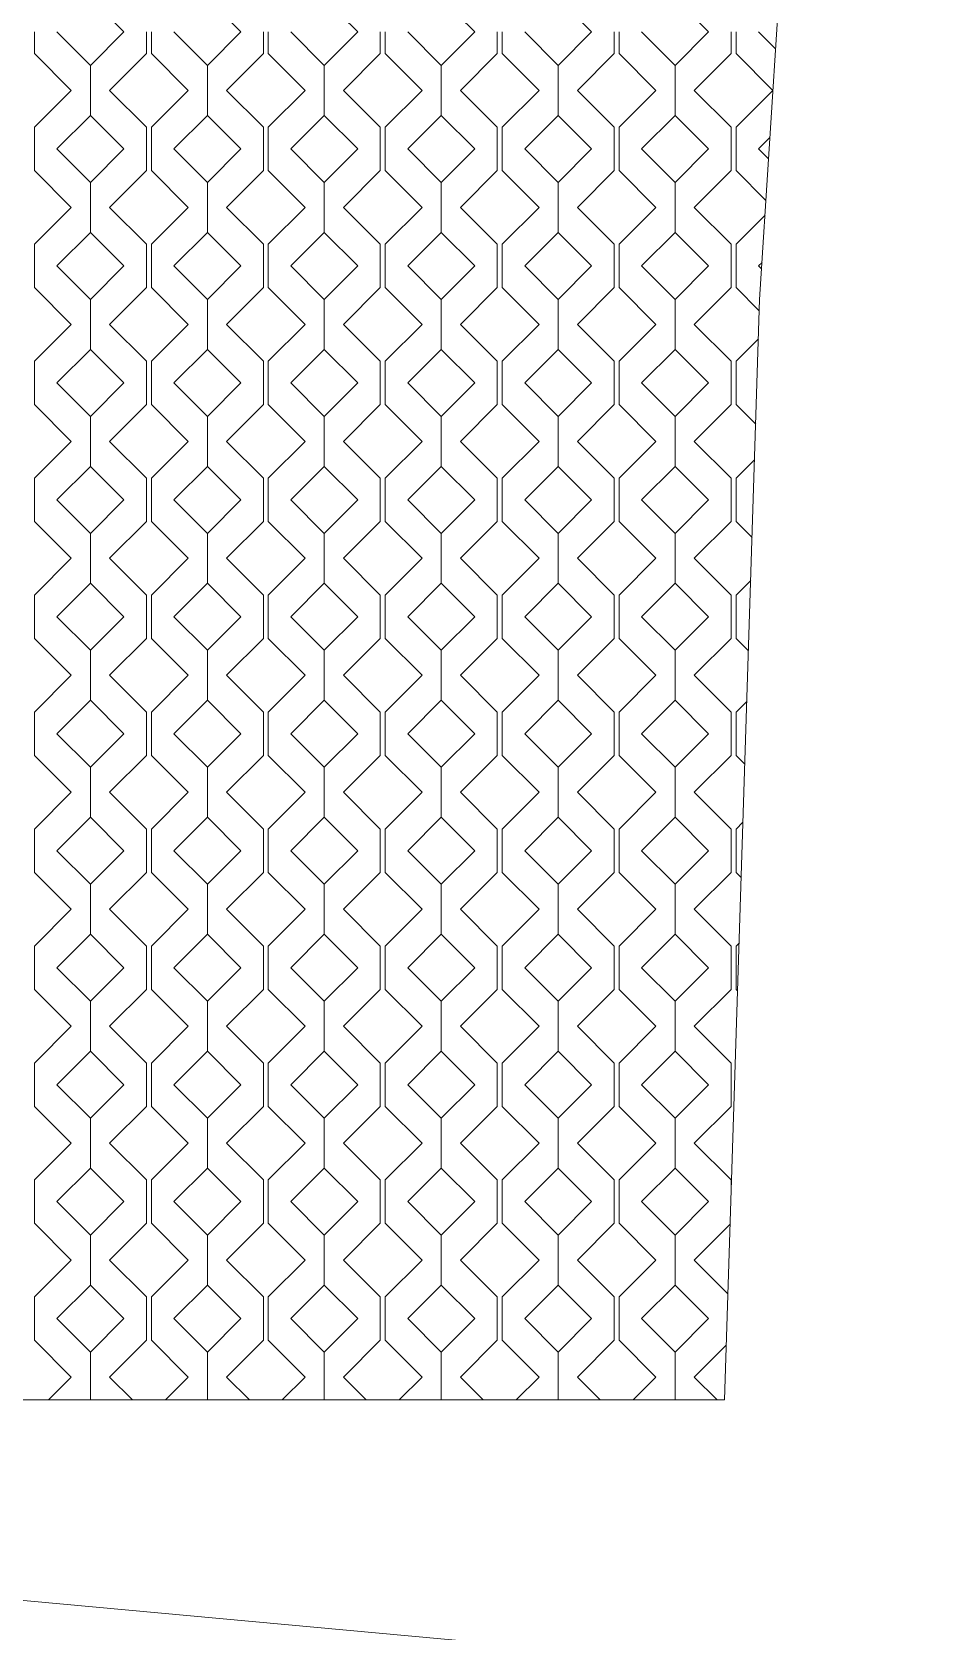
# Model space of a CAD drawing. Header units: millimetres. Extents: x -20794 to 71174, y -103753 to 30644.
# Drawn here: x 29833 to 32390, y 11110 to 15667 of the extents above; entities that cross this region are included whole.
import ezdxf

# ---------------------------------------------------------------- set-up
doc = ezdxf.new("R2010")
doc.units = ezdxf.units.MM
doc.header["$MEASUREMENT"] = 0
doc.layers.add('2D - Общий_Ном._пера__1', color=7, linetype='Continuous', lineweight=13)
doc.layers.add('Местность - Рельеф_Ном._пера__1', color=7, linetype='Continuous', lineweight=13)
doc.layers.add('Местность - Рельеф', color=7, linetype='Continuous')
doc.layers.add('Местность - Рельеф_Ном._пера__102', color=7, linetype='Continuous', lineweight=5, true_color=0xcccccc)
doc.linetypes.add('Зигзаг', pattern='A,0,[1,Р”Р’Р“ Р“РѕР»СѓР±РёРЅРєР° РґР»СЏ РіРµРѕР»РѕРіРѕРІ1.Shx,S=4.479718,R=0,X=0,Y=-0.141111],-564.444447,0', length=564.444447)

# ---------------------------------------------------------------- blocks, each defined once
blk = doc.blocks.new('*X1')
at = {"layer": 'Местность - Рельеф_Ном._пера__102', "color": 254, "linetype": 'Continuous', "lineweight": 5, "true_color": 0xcccccc}
for p, q in [((29999.970165, 15762.0806), (30095.3998, 15666.651)), ((30333.303165, 15762.0806), (30428.7328, 15666.651)), ((30666.636165, 15762.0806), (30762.0658, 15666.651)), ((30999.969165, 15762.0806), (31095.3988, 15666.651)), ((31333.302165, 15762.0806), (31428.7318, 15666.651)), ((31666.635165, 15762.0806), (31762.0648, 15666.651)), ((29840.401, 15666.651), (29840.401, 15604.907)), ((29999.97, 15571.222), (29904.541, 15666.651)), ((30095.3996, 15666.651), (29999.97, 15571.222)), ((30159.539, 15666.651), (30159.539, 15604.907)), ((30173.734, 15666.651), (30173.734, 15604.907)), ((30333.303, 15571.222), (30237.874, 15666.651)), ((30428.7326, 15666.651), (30333.303, 15571.222)), ((30492.872, 15666.651), (30492.872, 15604.907)), ((30507.067, 15666.651), (30507.067, 15604.907)), ((30666.636, 15571.222), (30571.207, 15666.651)), ((30762.0656, 15666.651), (30666.636, 15571.222)), ((30826.205, 15666.651), (30826.205, 15604.907)), ((30840.4, 15666.651), (30840.4, 15604.907)), ((30999.969, 15571.222), (30904.54, 15666.651)), ((31095.3986, 15666.651), (30999.969, 15571.222)), ((31159.538, 15666.651), (31159.538, 15604.907)), ((31173.733, 15666.651), (31173.733, 15604.907)), ((31333.302, 15571.222), (31237.873, 15666.651)), ((31428.7316, 15666.651), (31333.302, 15571.222)), ((31492.871, 15666.651), (31492.871, 15604.907)), ((31507.066, 15666.651), (31507.066, 15604.907)), ((31666.635, 15571.222), (31571.206, 15666.651)), ((31762.0646, 15666.651), (31666.635, 15571.222)), ((31826.204, 15666.651), (31826.204, 15604.907)), ((31840.399, 15666.651), (31840.399, 15604.907)), ((31952.931525, 15618.258475), (31904.539, 15666.651)), ((29945.323, 15499.985), (29840.401, 15604.907)), ((30159.539, 15604.907), (30054.6169, 15499.985)), ((30278.656, 15499.985), (30173.734, 15604.907)), ((30492.872, 15604.907), (30387.9499, 15499.985)), ((30611.989, 15499.985), (30507.067, 15604.907)), ((30826.205, 15604.907), (30721.2829, 15499.985)), ((30945.322, 15499.985), (30840.4, 15604.907)), ((31159.538, 15604.907), (31054.6159, 15499.985)), ((31278.655, 15499.985), (31173.733, 15604.907)), ((31492.871, 15604.907), (31387.9489, 15499.985)), ((31611.988, 15499.985), (31507.066, 15604.907)), ((31826.204, 15604.907), (31721.2819, 15499.985)), ((31945.321, 15499.985), (31840.399, 15604.907)), ((29999.97, 15428.7476), (29999.97, 15571.222)), ((29999.970165, 15571.222), (29999.970165, 15428.7476)), ((30333.303, 15428.7476), (30333.303, 15571.222)), ((30333.303165, 15571.222), (30333.303165, 15428.7476)), ((30666.636, 15428.7476), (30666.636, 15571.222)), ((30666.636165, 15571.222), (30666.636165, 15428.7476)), ((30999.969, 15428.7476), (30999.969, 15571.222)), ((30999.969165, 15571.222), (30999.969165, 15428.7476)), ((31333.302, 15428.7476), (31333.302, 15571.222)), ((31333.302165, 15571.222), (31333.302165, 15428.7476)), ((31666.635, 15428.7476), (31666.635, 15571.222)), ((31666.635165, 15571.222), (31666.635165, 15428.7476)), ((29840.401, 15395.0625), (29945.323, 15499.985)), ((30054.6169, 15499.985), (30159.539, 15395.0625)), ((30173.734, 15395.0625), (30278.656, 15499.985)), ((30387.9499, 15499.985), (30492.872, 15395.0625)), ((30507.067, 15395.0625), (30611.989, 15499.985)), ((30721.2829, 15499.985), (30826.205, 15395.0625)), ((30840.4, 15395.0625), (30945.322, 15499.985)), ((31054.6159, 15499.985), (31159.538, 15395.0625)), ((31173.733, 15395.0625), (31278.655, 15499.985)), ((31387.9489, 15499.985), (31492.871, 15395.0625)), ((31507.066, 15395.0625), (31611.988, 15499.985)), ((31721.2819, 15499.985), (31826.204, 15395.0625)), ((31840.399, 15395.0625), (31945.321, 15499.985)), ((29904.541, 15333.318165), (29999.97, 15428.7478)), ((29999.970165, 15428.7476), (30095.3998, 15333.318)), ((30237.874, 15333.318165), (30333.303, 15428.7478)), ((30333.303165, 15428.7476), (30428.7328, 15333.318)), ((30571.207, 15333.318165), (30666.636, 15428.7478)), ((30666.636165, 15428.7476), (30762.0658, 15333.318)), ((30904.54, 15333.318165), (30999.969, 15428.7478)), ((30999.969165, 15428.7476), (31095.3988, 15333.318)), ((31237.873, 15333.318165), (31333.302, 15428.7478)), ((31333.302165, 15428.7476), (31428.7318, 15333.318)), ((31571.206, 15333.318165), (31666.635, 15428.7478)), ((31666.635165, 15428.7476), (31762.0648, 15333.318)), ((29840.401, 15395.0625), (29840.401, 15333.318)), ((30159.539, 15395.0625), (30159.539, 15333.318)), ((30173.734, 15395.0625), (30173.734, 15333.318)), ((30492.872, 15395.0625), (30492.872, 15333.318)), ((30507.067, 15395.0625), (30507.067, 15333.318)), ((30826.205, 15395.0625), (30826.205, 15333.318)), ((30840.4, 15395.0625), (30840.4, 15333.318)), ((31159.538, 15395.0625), (31159.538, 15333.318)), ((31173.733, 15395.0625), (31173.733, 15333.318)), ((31492.871, 15395.0625), (31492.871, 15333.318)), ((31507.066, 15395.0625), (31507.066, 15333.318)), ((31826.204, 15395.0625), (31826.204, 15333.318)), ((31840.399, 15395.0625), (31840.399, 15333.318)), ((31904.539, 15333.318165), (31936.918487, 15365.697868)), ((29840.401, 15333.318), (29840.401, 15271.574)), ((29999.97, 15237.889), (29904.541, 15333.318)), ((30095.3996, 15333.318), (29999.97, 15237.889)), ((30159.539, 15333.318), (30159.539, 15271.574)), ((30173.734, 15333.318), (30173.734, 15271.574)), ((30333.303, 15237.889), (30237.874, 15333.318)), ((30428.7326, 15333.318), (30333.303, 15237.889)), ((30492.872, 15333.318), (30492.872, 15271.574)), ((30507.067, 15333.318), (30507.067, 15271.574)), ((30666.636, 15237.889), (30571.207, 15333.318)), ((30762.0656, 15333.318), (30666.636, 15237.889)), ((30826.205, 15333.318), (30826.205, 15271.574)), ((30840.4, 15333.318), (30840.4, 15271.574)), ((30999.969, 15237.889), (30904.54, 15333.318)), ((31095.3986, 15333.318), (30999.969, 15237.889)), ((31159.538, 15333.318), (31159.538, 15271.574)), ((31173.733, 15333.318), (31173.733, 15271.574)), ((31333.302, 15237.889), (31237.873, 15333.318)), ((31428.7316, 15333.318), (31333.302, 15237.889)), ((31492.871, 15333.318), (31492.871, 15271.574)), ((31507.066, 15333.318), (31507.066, 15271.574)), ((31666.635, 15237.889), (31571.206, 15333.318)), ((31762.0646, 15333.318), (31666.635, 15237.889)), ((31826.204, 15333.318), (31826.204, 15271.574)), ((31840.399, 15333.318), (31840.399, 15271.574)), ((31933.057371, 15304.799629), (31904.539, 15333.318)), ((29945.323, 15166.652), (29840.401, 15271.574)), ((30159.539, 15271.574), (30054.6169, 15166.652)), ((30278.656, 15166.652), (30173.734, 15271.574)), ((30492.872, 15271.574), (30387.9499, 15166.652)), ((30611.989, 15166.652), (30507.067, 15271.574)), ((30826.205, 15271.574), (30721.2829, 15166.652)), ((30945.322, 15166.652), (30840.4, 15271.574)), ((31159.538, 15271.574), (31054.6159, 15166.652)), ((31278.655, 15166.652), (31173.733, 15271.574)), ((31492.871, 15271.574), (31387.9489, 15166.652)), ((31611.988, 15166.652), (31507.066, 15271.574)), ((31826.204, 15271.574), (31721.2819, 15166.652)), ((31925.55185, 15186.42115), (31840.399, 15271.574)), ((29999.97, 15095.4146), (29999.97, 15237.889)), ((29999.970165, 15237.889), (29999.970165, 15095.4146)), ((30333.303, 15095.4146), (30333.303, 15237.889)), ((30333.303165, 15237.889), (30333.303165, 15095.4146)), ((30666.636, 15095.4146), (30666.636, 15237.889)), ((30666.636165, 15237.889), (30666.636165, 15095.4146)), ((30999.969, 15095.4146), (30999.969, 15237.889)), ((30999.969165, 15237.889), (30999.969165, 15095.4146)), ((31333.302, 15095.4146), (31333.302, 15237.889)), ((31333.302165, 15237.889), (31333.302165, 15095.4146)), ((31666.635, 15095.4146), (31666.635, 15237.889)), ((31666.635165, 15237.889), (31666.635165, 15095.4146)), ((29840.401, 15061.7295), (29945.323, 15166.652)), ((30054.6169, 15166.652), (30159.539, 15061.7295)), ((30173.734, 15061.7295), (30278.656, 15166.652)), ((30387.9499, 15166.652), (30492.872, 15061.7295)), ((30507.067, 15061.7295), (30611.989, 15166.652)), ((30721.2829, 15166.652), (30826.205, 15061.7295)), ((30840.4, 15061.7295), (30945.322, 15166.652)), ((31054.6159, 15166.652), (31159.538, 15061.7295)), ((31173.733, 15061.7295), (31278.655, 15166.652)), ((31387.9489, 15166.652), (31492.871, 15061.7295)), ((31507.066, 15061.7295), (31611.988, 15166.652)), ((31721.2819, 15166.652), (31826.204, 15061.7295)), ((31840.399, 15061.7295), (31922.875306, 15144.206199)), ((29904.541, 14999.985165), (29999.97, 15095.4148)), ((29999.970165, 15095.4146), (30095.3998, 14999.985)), ((30237.874, 14999.985165), (30333.303, 15095.4148)), ((30333.303165, 15095.4146), (30428.7328, 14999.985)), ((30571.207, 14999.985165), (30666.636, 15095.4148)), ((30666.636165, 15095.4146), (30762.0658, 14999.985)), ((30904.54, 14999.985165), (30999.969, 15095.4148)), ((30999.969165, 15095.4146), (31095.3988, 14999.985)), ((31237.873, 14999.985165), (31333.302, 15095.4148)), ((31333.302165, 15095.4146), (31428.7318, 14999.985)), ((31571.206, 14999.985165), (31666.635, 15095.4148)), ((31666.635165, 15095.4146), (31762.0648, 14999.985)), ((29840.401, 15061.7295), (29840.401, 14999.985)), ((30159.539, 15061.7295), (30159.539, 14999.985)), ((30173.734, 15061.7295), (30173.734, 14999.985)), ((30492.872, 15061.7295), (30492.872, 14999.985)), ((30507.067, 15061.7295), (30507.067, 14999.985)), ((30826.205, 15061.7295), (30826.205, 14999.985)), ((30840.4, 15061.7295), (30840.4, 14999.985)), ((31159.538, 15061.7295), (31159.538, 14999.985)), ((31173.733, 15061.7295), (31173.733, 14999.985)), ((31492.871, 15061.7295), (31492.871, 14999.985)), ((31507.066, 15061.7295), (31507.066, 14999.985)), ((31826.204, 15061.7295), (31826.204, 14999.985)), ((31840.399, 15061.7295), (31840.399, 14999.985)), ((29840.401, 14999.985), (29840.401, 14938.241)), ((29999.97, 14904.556), (29904.541, 14999.985)), ((30095.3996, 14999.985), (29999.97, 14904.556)), ((30159.539, 14999.985), (30159.539, 14938.241)), ((30173.734, 14999.985), (30173.734, 14938.241)), ((30333.303, 14904.556), (30237.874, 14999.985)), ((30428.7326, 14999.985), (30333.303, 14904.556)), ((30492.872, 14999.985), (30492.872, 14938.241)), ((30507.067, 14999.985), (30507.067, 14938.241)), ((30666.636, 14904.556), (30571.207, 14999.985)), ((30762.0656, 14999.985), (30666.636, 14904.556)), ((30826.205, 14999.985), (30826.205, 14938.241)), ((30840.4, 14999.985), (30840.4, 14938.241)), ((30999.969, 14904.556), (30904.54, 14999.985)), ((31095.3986, 14999.985), (30999.969, 14904.556)), ((31159.538, 14999.985), (31159.538, 14938.241)), ((31173.733, 14999.985), (31173.733, 14938.241)), ((31333.302, 14904.556), (31237.873, 14999.985)), ((31428.7316, 14999.985), (31333.302, 14904.556)), ((31492.871, 14999.985), (31492.871, 14938.241)), ((31507.066, 14999.985), (31507.066, 14938.241)), ((31666.635, 14904.556), (31571.206, 14999.985)), ((31762.0646, 14999.985), (31666.635, 14904.556)), ((31826.204, 14999.985), (31826.204, 14938.241)), ((31840.399, 14999.985), (31840.399, 14938.241)), ((31904.539, 14999.985165), (31914.35357, 15009.799801)), ((31913.183218, 14991.340782), (31904.539, 14999.985)), ((29945.323, 14833.319), (29840.401, 14938.241)), ((29999.97, 14762.0816), (29999.97, 14904.556)), ((29999.970165, 14904.556), (29999.970165, 14762.0816)), ((30159.539, 14938.241), (30054.6169, 14833.319)), ((30278.656, 14833.319), (30173.734, 14938.241)), ((30333.303, 14762.0816), (30333.303, 14904.556)), ((30333.303165, 14904.556), (30333.303165, 14762.0816)), ((30492.872, 14938.241), (30387.9499, 14833.319)), ((30611.989, 14833.319), (30507.067, 14938.241)), ((30666.636, 14762.0816), (30666.636, 14904.556)), ((30666.636165, 14904.556), (30666.636165, 14762.0816)), ((30826.205, 14938.241), (30721.2829, 14833.319)), ((30945.322, 14833.319), (30840.4, 14938.241)), ((30999.969, 14762.0816), (30999.969, 14904.556)), ((30999.969165, 14904.556), (30999.969165, 14762.0816)), ((31159.538, 14938.241), (31054.6159, 14833.319)), ((31278.655, 14833.319), (31173.733, 14938.241)), ((31333.302, 14762.0816), (31333.302, 14904.556)), ((31333.302165, 14904.556), (31333.302165, 14762.0816)), ((31492.871, 14938.241), (31387.9489, 14833.319)), ((31611.988, 14833.319), (31507.066, 14938.241)), ((31666.635, 14762.0816), (31666.635, 14904.556)), ((31666.635165, 14904.556), (31666.635165, 14762.0816)), ((31826.204, 14938.241), (31721.2819, 14833.319)), ((31906.616117, 14872.023883), (31840.399, 14938.241)), ((29840.401, 14728.3965), (29945.323, 14833.319)), ((30054.6169, 14833.319), (30159.539, 14728.3965)), ((30173.734, 14728.3965), (30278.656, 14833.319)), ((30387.9499, 14833.319), (30492.872, 14728.3965)), ((30507.067, 14728.3965), (30611.989, 14833.319)), ((30721.2829, 14833.319), (30826.205, 14728.3965)), ((30840.4, 14728.3965), (30945.322, 14833.319)), ((31054.6159, 14833.319), (31159.538, 14728.3965)), ((31173.733, 14728.3965), (31278.655, 14833.319)), ((31387.9489, 14833.319), (31492.871, 14728.3965)), ((31507.066, 14728.3965), (31611.988, 14833.319)), ((31721.2819, 14833.319), (31826.204, 14728.3965)), ((31840.399, 14728.3965), (31904.058908, 14792.056711)), ((29840.401, 14728.3965), (29840.401, 14666.652)), ((29904.541, 14666.652165), (29999.97, 14762.0818)), ((29999.970165, 14762.0816), (30095.3998, 14666.652)), ((30159.539, 14728.3965), (30159.539, 14666.652)), ((30173.734, 14728.3965), (30173.734, 14666.652)), ((30237.874, 14666.652165), (30333.303, 14762.0818)), ((30333.303165, 14762.0816), (30428.7328, 14666.652)), ((30492.872, 14728.3965), (30492.872, 14666.652)), ((30507.067, 14728.3965), (30507.067, 14666.652)), ((30571.207, 14666.652165), (30666.636, 14762.0818)), ((30666.636165, 14762.0816), (30762.0658, 14666.652)), ((30826.205, 14728.3965), (30826.205, 14666.652)), ((30840.4, 14728.3965), (30840.4, 14666.652)), ((30904.54, 14666.652165), (30999.969, 14762.0818)), ((30999.969165, 14762.0816), (31095.3988, 14666.652)), ((31159.538, 14728.3965), (31159.538, 14666.652)), ((31173.733, 14728.3965), (31173.733, 14666.652)), ((31237.873, 14666.652165), (31333.302, 14762.0818)), ((31333.302165, 14762.0816), (31428.7318, 14666.652)), ((31492.871, 14728.3965), (31492.871, 14666.652)), ((31507.066, 14728.3965), (31507.066, 14666.652)), ((31571.206, 14666.652165), (31666.635, 14762.0818)), ((31666.635165, 14762.0816), (31762.0648, 14666.652)), ((31826.204, 14728.3965), (31826.204, 14666.652)), ((31840.399, 14728.3965), (31840.399, 14666.652)), ((29840.401, 14666.652), (29840.401, 14604.908)), ((29999.97, 14571.223), (29904.541, 14666.652)), ((30095.3996, 14666.652), (29999.97, 14571.223)), ((30159.539, 14666.652), (30159.539, 14604.908)), ((30173.734, 14666.652), (30173.734, 14604.908)), ((30333.303, 14571.223), (30237.874, 14666.652)), ((30428.7326, 14666.652), (30333.303, 14571.223)), ((30492.872, 14666.652), (30492.872, 14604.908)), ((30507.067, 14666.652), (30507.067, 14604.908)), ((30666.636, 14571.223), (30571.207, 14666.652)), ((30762.0656, 14666.652), (30666.636, 14571.223)), ((30826.205, 14666.652), (30826.205, 14604.908)), ((30840.4, 14666.652), (30840.4, 14604.908)), ((30999.969, 14571.223), (30904.54, 14666.652)), ((31095.3986, 14666.652), (30999.969, 14571.223)), ((31159.538, 14666.652), (31159.538, 14604.908)), ((31173.733, 14666.652), (31173.733, 14604.908)), ((31333.302, 14571.223), (31237.873, 14666.652)), ((31428.7316, 14666.652), (31333.302, 14571.223)), ((31492.871, 14666.652), (31492.871, 14604.908)), ((31507.066, 14666.652), (31507.066, 14604.908)), ((31666.635, 14571.223), (31571.206, 14666.652)), ((31762.0646, 14666.652), (31666.635, 14571.223)), ((31826.204, 14666.652), (31826.204, 14604.908)), ((31840.399, 14666.652), (31840.399, 14604.908)), ((29945.323, 14499.986), (29840.401, 14604.908)), ((30159.539, 14604.908), (30054.6169, 14499.986)), ((30278.656, 14499.986), (30173.734, 14604.908)), ((30492.872, 14604.908), (30387.9499, 14499.986)), ((30611.989, 14499.986), (30507.067, 14604.908)), ((30826.205, 14604.908), (30721.2829, 14499.986)), ((30945.322, 14499.986), (30840.4, 14604.908)), ((31159.538, 14604.908), (31054.6159, 14499.986)), ((31278.655, 14499.986), (31173.733, 14604.908)), ((31492.871, 14604.908), (31387.9489, 14499.986)), ((31611.988, 14499.986), (31507.066, 14604.908)), ((31826.204, 14604.908), (31721.2819, 14499.986)), ((31896.28702, 14549.01998), (31840.399, 14604.908)), ((29999.97, 14428.7486), (29999.97, 14571.223)), ((29999.970165, 14571.223), (29999.970165, 14428.7486)), ((30333.303, 14428.7486), (30333.303, 14571.223)), ((30333.303165, 14571.223), (30333.303165, 14428.7486)), ((30666.636, 14428.7486), (30666.636, 14571.223)), ((30666.636165, 14571.223), (30666.636165, 14428.7486)), ((30999.969, 14428.7486), (30999.969, 14571.223)), ((30999.969165, 14571.223), (30999.969165, 14428.7486)), ((31333.302, 14428.7486), (31333.302, 14571.223)), ((31333.302165, 14571.223), (31333.302165, 14428.7486)), ((31666.635, 14428.7486), (31666.635, 14571.223)), ((31666.635165, 14571.223), (31666.635165, 14428.7486)), ((29840.401, 14395.0635), (29945.323, 14499.986)), ((30054.6169, 14499.986), (30159.539, 14395.0635)), ((30173.734, 14395.0635), (30278.656, 14499.986)), ((30387.9499, 14499.986), (30492.872, 14395.0635)), ((30507.067, 14395.0635), (30611.989, 14499.986)), ((30721.2829, 14499.986), (30826.205, 14395.0635)), ((30840.4, 14395.0635), (30945.322, 14499.986)), ((31054.6159, 14499.986), (31159.538, 14395.0635)), ((31173.733, 14395.0635), (31278.655, 14499.986)), ((31387.9489, 14499.986), (31492.871, 14395.0635)), ((31507.066, 14395.0635), (31611.988, 14499.986)), ((31721.2819, 14499.986), (31826.204, 14395.0635)), ((31840.399, 14395.0635), (31893.047373, 14447.712124)), ((29904.541, 14333.319165), (29999.97, 14428.7488)), ((29999.970165, 14428.7486), (30095.3998, 14333.319)), ((30237.874, 14333.319165), (30333.303, 14428.7488)), ((30333.303165, 14428.7486), (30428.7328, 14333.319)), ((30571.207, 14333.319165), (30666.636, 14428.7488)), ((30666.636165, 14428.7486), (30762.0658, 14333.319)), ((30904.54, 14333.319165), (30999.969, 14428.7488)), ((30999.969165, 14428.7486), (31095.3988, 14333.319)), ((31237.873, 14333.319165), (31333.302, 14428.7488)), ((31333.302165, 14428.7486), (31428.7318, 14333.319)), ((31571.206, 14333.319165), (31666.635, 14428.7488)), ((31666.635165, 14428.7486), (31762.0648, 14333.319)), ((29840.401, 14395.0635), (29840.401, 14333.319)), ((30159.539, 14395.0635), (30159.539, 14333.319)), ((30173.734, 14395.0635), (30173.734, 14333.319)), ((30492.872, 14395.0635), (30492.872, 14333.319)), ((30507.067, 14395.0635), (30507.067, 14333.319)), ((30826.205, 14395.0635), (30826.205, 14333.319)), ((30840.4, 14395.0635), (30840.4, 14333.319)), ((31159.538, 14395.0635), (31159.538, 14333.319)), ((31173.733, 14395.0635), (31173.733, 14333.319)), ((31492.871, 14395.0635), (31492.871, 14333.319)), ((31507.066, 14395.0635), (31507.066, 14333.319)), ((31826.204, 14395.0635), (31826.204, 14333.319)), ((31840.399, 14395.0635), (31840.399, 14333.319)), ((29840.401, 14333.319), (29840.401, 14271.575)), ((29999.97, 14237.89), (29904.541, 14333.319)), ((30095.3996, 14333.319), (29999.97, 14237.89)), ((30159.539, 14333.319), (30159.539, 14271.575)), ((30173.734, 14333.319), (30173.734, 14271.575)), ((30333.303, 14237.89), (30237.874, 14333.319)), ((30428.7326, 14333.319), (30333.303, 14237.89)), ((30492.872, 14333.319), (30492.872, 14271.575)), ((30507.067, 14333.319), (30507.067, 14271.575)), ((30666.636, 14237.89), (30571.207, 14333.319)), ((30762.0656, 14333.319), (30666.636, 14237.89)), ((30826.205, 14333.319), (30826.205, 14271.575)), ((30840.4, 14333.319), (30840.4, 14271.575)), ((30999.969, 14237.89), (30904.54, 14333.319)), ((31095.3986, 14333.319), (30999.969, 14237.89)), ((31159.538, 14333.319), (31159.538, 14271.575)), ((31173.733, 14333.319), (31173.733, 14271.575)), ((31333.302, 14237.89), (31237.873, 14333.319)), ((31428.7316, 14333.319), (31333.302, 14237.89)), ((31492.871, 14333.319), (31492.871, 14271.575)), ((31507.066, 14333.319), (31507.066, 14271.575)), ((31666.635, 14237.89), (31571.206, 14333.319)), ((31762.0646, 14333.319), (31666.635, 14237.89)), ((31826.204, 14333.319), (31826.204, 14271.575)), ((31840.399, 14333.319), (31840.399, 14271.575)), ((29945.323, 14166.653), (29840.401, 14271.575)), ((30159.539, 14271.575), (30054.6169, 14166.653)), ((30278.656, 14166.653), (30173.734, 14271.575)), ((30492.872, 14271.575), (30387.9499, 14166.653)), ((30611.989, 14166.653), (30507.067, 14271.575)), ((30826.205, 14271.575), (30721.2829, 14166.653)), ((30945.322, 14166.653), (30840.4, 14271.575)), ((31159.538, 14271.575), (31054.6159, 14166.653)), ((31278.655, 14166.653), (31173.733, 14271.575)), ((31492.871, 14271.575), (31387.9489, 14166.653)), ((31611.988, 14166.653), (31507.066, 14271.575)), ((31826.204, 14271.575), (31721.2819, 14166.653)), ((31885.957924, 14226.016076), (31840.399, 14271.575)), ((29999.97, 14095.4156), (29999.97, 14237.89)), ((29999.970165, 14237.89), (29999.970165, 14095.4156)), ((30333.303, 14095.4156), (30333.303, 14237.89)), ((30333.303165, 14237.89), (30333.303165, 14095.4156)), ((30666.636, 14095.4156), (30666.636, 14237.89)), ((30666.636165, 14237.89), (30666.636165, 14095.4156)), ((30999.969, 14095.4156), (30999.969, 14237.89)), ((30999.969165, 14237.89), (30999.969165, 14095.4156)), ((31333.302, 14095.4156), (31333.302, 14237.89)), ((31333.302165, 14237.89), (31333.302165, 14095.4156)), ((31666.635, 14095.4156), (31666.635, 14237.89)), ((31666.635165, 14237.89), (31666.635165, 14095.4156)), ((29840.401, 14061.7305), (29945.323, 14166.653)), ((30054.6169, 14166.653), (30159.539, 14061.7305)), ((30173.734, 14061.7305), (30278.656, 14166.653)), ((30387.9499, 14166.653), (30492.872, 14061.7305)), ((30507.067, 14061.7305), (30611.989, 14166.653)), ((30721.2829, 14166.653), (30826.205, 14061.7305)), ((30840.4, 14061.7305), (30945.322, 14166.653)), ((31054.6159, 14166.653), (31159.538, 14061.7305)), ((31173.733, 14061.7305), (31278.655, 14166.653)), ((31387.9489, 14166.653), (31492.871, 14061.7305)), ((31507.066, 14061.7305), (31611.988, 14166.653)), ((31721.2819, 14166.653), (31826.204, 14061.7305)), ((29904.541, 13999.986165), (29999.97, 14095.4158)), ((29999.970165, 14095.4156), (30095.3998, 13999.986)), ((30237.874, 13999.986165), (30333.303, 14095.4158)), ((30333.303165, 14095.4156), (30428.7328, 13999.986)), ((30571.207, 13999.986165), (30666.636, 14095.4158)), ((30666.636165, 14095.4156), (30762.0658, 13999.986)), ((30904.54, 13999.986165), (30999.969, 14095.4158)), ((30999.969165, 14095.4156), (31095.3988, 13999.986)), ((31237.873, 13999.986165), (31333.302, 14095.4158)), ((31333.302165, 14095.4156), (31428.7318, 13999.986)), ((31571.206, 13999.986165), (31666.635, 14095.4158)), ((31666.635165, 14095.4156), (31762.0648, 13999.986)), ((31840.399, 14061.7305), (31882.035839, 14103.367537)), ((29840.401, 14061.7305), (29840.401, 13999.986)), ((30159.539, 14061.7305), (30159.539, 13999.986)), ((30173.734, 14061.7305), (30173.734, 13999.986)), ((30492.872, 14061.7305), (30492.872, 13999.986)), ((30507.067, 14061.7305), (30507.067, 13999.986)), ((30826.205, 14061.7305), (30826.205, 13999.986)), ((30840.4, 14061.7305), (30840.4, 13999.986)), ((31159.538, 14061.7305), (31159.538, 13999.986)), ((31173.733, 14061.7305), (31173.733, 13999.986)), ((31492.871, 14061.7305), (31492.871, 13999.986)), ((31507.066, 14061.7305), (31507.066, 13999.986)), ((31826.204, 14061.7305), (31826.204, 13999.986)), ((31840.399, 14061.7305), (31840.399, 13999.986)), ((29840.401, 13999.986), (29840.401, 13938.242)), ((29999.97, 13904.557), (29904.541, 13999.986)), ((30095.3996, 13999.986), (29999.97, 13904.557)), ((30159.539, 13999.986), (30159.539, 13938.242)), ((30173.734, 13999.986), (30173.734, 13938.242)), ((30333.303, 13904.557), (30237.874, 13999.986)), ((30428.7326, 13999.986), (30333.303, 13904.557)), ((30492.872, 13999.986), (30492.872, 13938.242)), ((30507.067, 13999.986), (30507.067, 13938.242)), ((30666.636, 13904.557), (30571.207, 13999.986)), ((30762.0656, 13999.986), (30666.636, 13904.557)), ((30826.205, 13999.986), (30826.205, 13938.242)), ((30840.4, 13999.986), (30840.4, 13938.242)), ((30999.969, 13904.557), (30904.54, 13999.986)), ((31095.3986, 13999.986), (30999.969, 13904.557)), ((31159.538, 13999.986), (31159.538, 13938.242)), ((31173.733, 13999.986), (31173.733, 13938.242)), ((31333.302, 13904.557), (31237.873, 13999.986)), ((31428.7316, 13999.986), (31333.302, 13904.557)), ((31492.871, 13999.986), (31492.871, 13938.242)), ((31507.066, 13999.986), (31507.066, 13938.242)), ((31666.635, 13904.557), (31571.206, 13999.986)), ((31762.0646, 13999.986), (31666.635, 13904.557)), ((31826.204, 13999.986), (31826.204, 13938.242)), ((31840.399, 13999.986), (31840.399, 13938.242)), ((29945.323, 13833.32), (29840.401, 13938.242)), ((29999.97, 13762.0826), (29999.97, 13904.557)), ((29999.970165, 13904.557), (29999.970165, 13762.0826)), ((30159.539, 13938.242), (30054.6169, 13833.32)), ((30278.656, 13833.32), (30173.734, 13938.242)), ((30333.303, 13762.0826), (30333.303, 13904.557)), ((30333.303165, 13904.557), (30333.303165, 13762.0826)), ((30492.872, 13938.242), (30387.9499, 13833.32)), ((30611.989, 13833.32), (30507.067, 13938.242)), ((30666.636, 13762.0826), (30666.636, 13904.557)), ((30666.636165, 13904.557), (30666.636165, 13762.0826)), ((30826.205, 13938.242), (30721.2829, 13833.32)), ((30945.322, 13833.32), (30840.4, 13938.242)), ((30999.969, 13762.0826), (30999.969, 13904.557)), ((30999.969165, 13904.557), (30999.969165, 13762.0826)), ((31159.538, 13938.242), (31054.6159, 13833.32)), ((31278.655, 13833.32), (31173.733, 13938.242)), ((31333.302, 13762.0826), (31333.302, 13904.557)), ((31333.302165, 13904.557), (31333.302165, 13762.0826)), ((31492.871, 13938.242), (31387.9489, 13833.32)), ((31611.988, 13833.32), (31507.066, 13938.242)), ((31666.635, 13762.0826), (31666.635, 13904.557)), ((31666.635165, 13904.557), (31666.635165, 13762.0826)), ((31826.204, 13938.242), (31721.2819, 13833.32)), ((31875.628827, 13903.012173), (31840.399, 13938.242)), ((29840.401, 13728.3975), (29945.323, 13833.32)), ((30054.6169, 13833.32), (30159.539, 13728.3975)), ((30173.734, 13728.3975), (30278.656, 13833.32)), ((30387.9499, 13833.32), (30492.872, 13728.3975)), ((30507.067, 13728.3975), (30611.989, 13833.32)), ((30721.2829, 13833.32), (30826.205, 13728.3975)), ((30840.4, 13728.3975), (30945.322, 13833.32)), ((31054.6159, 13833.32), (31159.538, 13728.3975)), ((31173.733, 13728.3975), (31278.655, 13833.32)), ((31387.9489, 13833.32), (31492.871, 13728.3975)), ((31507.066, 13728.3975), (31611.988, 13833.32)), ((31721.2819, 13833.32), (31826.204, 13728.3975)), ((29904.541, 13666.653165), (29999.97, 13762.0828)), ((29999.970165, 13762.0826), (30095.3998, 13666.653)), ((30237.874, 13666.653165), (30333.303, 13762.0828)), ((30333.303165, 13762.0826), (30428.7328, 13666.653)), ((30571.207, 13666.653165), (30666.636, 13762.0828)), ((30666.636165, 13762.0826), (30762.0658, 13666.653)), ((30904.54, 13666.653165), (30999.969, 13762.0828)), ((30999.969165, 13762.0826), (31095.3988, 13666.653)), ((31237.873, 13666.653165), (31333.302, 13762.0828)), ((31333.302165, 13762.0826), (31428.7318, 13666.653)), ((31571.206, 13666.653165), (31666.635, 13762.0828)), ((31666.635165, 13762.0826), (31762.0648, 13666.653)), ((29840.401, 13728.3975), (29840.401, 13666.653)), ((30159.539, 13728.3975), (30159.539, 13666.653)), ((30173.734, 13728.3975), (30173.734, 13666.653)), ((30492.872, 13728.3975), (30492.872, 13666.653)), ((30507.067, 13728.3975), (30507.067, 13666.653)), ((30826.205, 13728.3975), (30826.205, 13666.653)), ((30840.4, 13728.3975), (30840.4, 13666.653)), ((31159.538, 13728.3975), (31159.538, 13666.653)), ((31173.733, 13728.3975), (31173.733, 13666.653)), ((31492.871, 13728.3975), (31492.871, 13666.653)), ((31507.066, 13728.3975), (31507.066, 13666.653)), ((31826.204, 13728.3975), (31826.204, 13666.653)), ((31840.399, 13728.3975), (31871.024305, 13759.022951)), ((31840.399, 13728.3975), (31840.399, 13666.653)), ((29840.401, 13666.653), (29840.401, 13604.909)), ((29999.97, 13571.224), (29904.541, 13666.653)), ((30095.3996, 13666.653), (29999.97, 13571.224)), ((30159.539, 13666.653), (30159.539, 13604.909)), ((30173.734, 13666.653), (30173.734, 13604.909)), ((30333.303, 13571.224), (30237.874, 13666.653)), ((30428.7326, 13666.653), (30333.303, 13571.224)), ((30492.872, 13666.653), (30492.872, 13604.909)), ((30507.067, 13666.653), (30507.067, 13604.909)), ((30666.636, 13571.224), (30571.207, 13666.653)), ((30762.0656, 13666.653), (30666.636, 13571.224)), ((30826.205, 13666.653), (30826.205, 13604.909)), ((30840.4, 13666.653), (30840.4, 13604.909)), ((30999.969, 13571.224), (30904.54, 13666.653)), ((31095.3986, 13666.653), (30999.969, 13571.224)), ((31159.538, 13666.653), (31159.538, 13604.909)), ((31173.733, 13666.653), (31173.733, 13604.909)), ((31333.302, 13571.224), (31237.873, 13666.653)), ((31428.7316, 13666.653), (31333.302, 13571.224)), ((31492.871, 13666.653), (31492.871, 13604.909)), ((31507.066, 13666.653), (31507.066, 13604.909)), ((31666.635, 13571.224), (31571.206, 13666.653)), ((31762.0646, 13666.653), (31666.635, 13571.224)), ((31826.204, 13666.653), (31826.204, 13604.909)), ((31840.399, 13666.653), (31840.399, 13604.909)), ((29945.323, 13499.987), (29840.401, 13604.909)), ((30159.539, 13604.909), (30054.6169, 13499.987)), ((30278.656, 13499.987), (30173.734, 13604.909)), ((30492.872, 13604.909), (30387.9499, 13499.987)), ((30611.989, 13499.987), (30507.067, 13604.909)), ((30826.205, 13604.909), (30721.2829, 13499.987)), ((30945.322, 13499.987), (30840.4, 13604.909)), ((31159.538, 13604.909), (31054.6159, 13499.987)), ((31278.655, 13499.987), (31173.733, 13604.909)), ((31492.871, 13604.909), (31387.9489, 13499.987)), ((31611.988, 13499.987), (31507.066, 13604.909)), ((31826.204, 13604.909), (31721.2819, 13499.987)), ((31865.29973, 13580.00827), (31840.399, 13604.909)), ((29999.97, 13428.7496), (29999.97, 13571.224)), ((29999.970165, 13571.224), (29999.970165, 13428.7496)), ((30333.303, 13428.7496), (30333.303, 13571.224)), ((30333.303165, 13571.224), (30333.303165, 13428.7496)), ((30666.636, 13428.7496), (30666.636, 13571.224)), ((30666.636165, 13571.224), (30666.636165, 13428.7496)), ((30999.969, 13428.7496), (30999.969, 13571.224)), ((30999.969165, 13571.224), (30999.969165, 13428.7496)), ((31333.302, 13428.7496), (31333.302, 13571.224)), ((31333.302165, 13571.224), (31333.302165, 13428.7496)), ((31666.635, 13428.7496), (31666.635, 13571.224)), ((31666.635165, 13571.224), (31666.635165, 13428.7496)), ((29840.401, 13395.0645), (29945.323, 13499.987)), ((30054.6169, 13499.987), (30159.539, 13395.0645)), ((30173.734, 13395.0645), (30278.656, 13499.987)), ((30387.9499, 13499.987), (30492.872, 13395.0645)), ((30507.067, 13395.0645), (30611.989, 13499.987)), ((30721.2829, 13499.987), (30826.205, 13395.0645)), ((30840.4, 13395.0645), (30945.322, 13499.987)), ((31054.6159, 13499.987), (31159.538, 13395.0645)), ((31173.733, 13395.0645), (31278.655, 13499.987)), ((31387.9489, 13499.987), (31492.871, 13395.0645)), ((31507.066, 13395.0645), (31611.988, 13499.987)), ((31721.2819, 13499.987), (31826.204, 13395.0645)), ((29904.541, 13333.320165), (29999.97, 13428.7498)), ((29999.970165, 13428.7496), (30095.3998, 13333.32)), ((30237.874, 13333.320165), (30333.303, 13428.7498)), ((30333.303165, 13428.7496), (30428.7328, 13333.32)), ((30571.207, 13333.320165), (30666.636, 13428.7498)), ((30666.636165, 13428.7496), (30762.0658, 13333.32)), ((30904.54, 13333.320165), (30999.969, 13428.7498)), ((30999.969165, 13428.7496), (31095.3988, 13333.32)), ((31237.873, 13333.320165), (31333.302, 13428.7498)), ((31333.302165, 13428.7496), (31428.7318, 13333.32)), ((31571.206, 13333.320165), (31666.635, 13428.7498)), ((31666.635165, 13428.7496), (31762.0648, 13333.32)), ((31840.399, 13395.0645), (31860.01277, 13414.678364)), ((29840.401, 13395.0645), (29840.401, 13333.32)), ((30159.539, 13395.0645), (30159.539, 13333.32)), ((30173.734, 13395.0645), (30173.734, 13333.32)), ((30492.872, 13395.0645), (30492.872, 13333.32)), ((30507.067, 13395.0645), (30507.067, 13333.32)), ((30826.205, 13395.0645), (30826.205, 13333.32)), ((30840.4, 13395.0645), (30840.4, 13333.32)), ((31159.538, 13395.0645), (31159.538, 13333.32)), ((31173.733, 13395.0645), (31173.733, 13333.32)), ((31492.871, 13395.0645), (31492.871, 13333.32)), ((31507.066, 13395.0645), (31507.066, 13333.32)), ((31826.204, 13395.0645), (31826.204, 13333.32)), ((31840.399, 13395.0645), (31840.399, 13333.32)), ((29840.401, 13333.32), (29840.401, 13271.576)), ((29999.97, 13237.891), (29904.541, 13333.32)), ((30095.3996, 13333.32), (29999.97, 13237.891)), ((30159.539, 13333.32), (30159.539, 13271.576)), ((30173.734, 13333.32), (30173.734, 13271.576)), ((30333.303, 13237.891), (30237.874, 13333.32)), ((30428.7326, 13333.32), (30333.303, 13237.891)), ((30492.872, 13333.32), (30492.872, 13271.576)), ((30507.067, 13333.32), (30507.067, 13271.576)), ((30666.636, 13237.891), (30571.207, 13333.32)), ((30762.0656, 13333.32), (30666.636, 13237.891)), ((30826.205, 13333.32), (30826.205, 13271.576)), ((30840.4, 13333.32), (30840.4, 13271.576)), ((30999.969, 13237.891), (30904.54, 13333.32)), ((31095.3986, 13333.32), (30999.969, 13237.891)), ((31159.538, 13333.32), (31159.538, 13271.576)), ((31173.733, 13333.32), (31173.733, 13271.576)), ((31333.302, 13237.891), (31237.873, 13333.32)), ((31428.7316, 13333.32), (31333.302, 13237.891)), ((31492.871, 13333.32), (31492.871, 13271.576)), ((31507.066, 13333.32), (31507.066, 13271.576)), ((31666.635, 13237.891), (31571.206, 13333.32)), ((31762.0646, 13333.32), (31666.635, 13237.891)), ((31826.204, 13333.32), (31826.204, 13271.576)), ((31840.399, 13333.32), (31840.399, 13271.576)), ((29945.323, 13166.654), (29840.401, 13271.576)), ((30159.539, 13271.576), (30054.6169, 13166.654)), ((30278.656, 13166.654), (30173.734, 13271.576)), ((30492.872, 13271.576), (30387.9499, 13166.654)), ((30611.989, 13166.654), (30507.067, 13271.576)), ((30826.205, 13271.576), (30721.2829, 13166.654)), ((30945.322, 13166.654), (30840.4, 13271.576)), ((31159.538, 13271.576), (31054.6159, 13166.654)), ((31278.655, 13166.654), (31173.733, 13271.576)), ((31492.871, 13271.576), (31387.9489, 13166.654)), ((31611.988, 13166.654), (31507.066, 13271.576)), ((31826.204, 13271.576), (31721.2819, 13166.654)), ((31854.970633, 13257.004367), (31840.399, 13271.576)), ((29999.97, 13095.4166), (29999.97, 13237.891)), ((29999.970165, 13237.891), (29999.970165, 13095.4166)), ((30333.303, 13095.4166), (30333.303, 13237.891)), ((30333.303165, 13237.891), (30333.303165, 13095.4166)), ((30666.636, 13095.4166), (30666.636, 13237.891)), ((30666.636165, 13237.891), (30666.636165, 13095.4166)), ((30999.969, 13095.4166), (30999.969, 13237.891)), ((30999.969165, 13237.891), (30999.969165, 13095.4166)), ((31333.302, 13095.4166), (31333.302, 13237.891)), ((31333.302165, 13237.891), (31333.302165, 13095.4166)), ((31666.635, 13095.4166), (31666.635, 13237.891)), ((31666.635165, 13237.891), (31666.635165, 13095.4166)), ((29840.401, 13061.7315), (29945.323, 13166.654)), ((30054.6169, 13166.654), (30159.539, 13061.7315)), ((30173.734, 13061.7315), (30278.656, 13166.654)), ((30387.9499, 13166.654), (30492.872, 13061.7315)), ((30507.067, 13061.7315), (30611.989, 13166.654)), ((30721.2829, 13166.654), (30826.205, 13061.7315)), ((30840.4, 13061.7315), (30945.322, 13166.654)), ((31054.6159, 13166.654), (31159.538, 13061.7315)), ((31173.733, 13061.7315), (31278.655, 13166.654)), ((31387.9489, 13166.654), (31492.871, 13061.7315)), ((31507.066, 13061.7315), (31611.988, 13166.654)), ((31721.2819, 13166.654), (31826.204, 13061.7315)), ((29904.541, 12999.987165), (29999.97, 13095.4168)), ((29999.970165, 13095.4166), (30095.3998, 12999.987)), ((30237.874, 12999.987165), (30333.303, 13095.4168)), ((30333.303165, 13095.4166), (30428.7328, 12999.987)), ((30571.207, 12999.987165), (30666.636, 13095.4168)), ((30666.636165, 13095.4166), (30762.0658, 12999.987)), ((30904.54, 12999.987165), (30999.969, 13095.4168)), ((30999.969165, 13095.4166), (31095.3988, 12999.987)), ((31237.873, 12999.987165), (31333.302, 13095.4168)), ((31333.302165, 13095.4166), (31428.7318, 12999.987)), ((31571.206, 12999.987165), (31666.635, 13095.4168)), ((31666.635165, 13095.4166), (31762.0648, 12999.987)), ((29840.401, 13061.7315), (29840.401, 12999.987)), ((30159.539, 13061.7315), (30159.539, 12999.987)), ((30173.734, 13061.7315), (30173.734, 12999.987)), ((30492.872, 13061.7315), (30492.872, 12999.987)), ((30507.067, 13061.7315), (30507.067, 12999.987)), ((30826.205, 13061.7315), (30826.205, 12999.987)), ((30840.4, 13061.7315), (30840.4, 12999.987)), ((31159.538, 13061.7315), (31159.538, 12999.987)), ((31173.733, 13061.7315), (31173.733, 12999.987)), ((31492.871, 13061.7315), (31492.871, 12999.987)), ((31507.066, 13061.7315), (31507.066, 12999.987)), ((31826.204, 13061.7315), (31826.204, 12999.987)), ((31840.399, 13061.7315), (31849.001236, 13070.333777)), ((31840.399, 13061.7315), (31840.399, 12999.987)), ((29840.401, 12999.987), (29840.401, 12938.243)), ((29999.97, 12904.558), (29904.541, 12999.987)), ((30095.3996, 12999.987), (29999.97, 12904.558)), ((30159.539, 12999.987), (30159.539, 12938.243)), ((30173.734, 12999.987), (30173.734, 12938.243)), ((30333.303, 12904.558), (30237.874, 12999.987)), ((30428.7326, 12999.987), (30333.303, 12904.558)), ((30492.872, 12999.987), (30492.872, 12938.243)), ((30507.067, 12999.987), (30507.067, 12938.243)), ((30666.636, 12904.558), (30571.207, 12999.987)), ((30762.0656, 12999.987), (30666.636, 12904.558)), ((30826.205, 12999.987), (30826.205, 12938.243)), ((30840.4, 12999.987), (30840.4, 12938.243)), ((30999.969, 12904.558), (30904.54, 12999.987)), ((31095.3986, 12999.987), (30999.969, 12904.558)), ((31159.538, 12999.987), (31159.538, 12938.243)), ((31173.733, 12999.987), (31173.733, 12938.243)), ((31333.302, 12904.558), (31237.873, 12999.987)), ((31428.7316, 12999.987), (31333.302, 12904.558)), ((31492.871, 12999.987), (31492.871, 12938.243)), ((31507.066, 12999.987), (31507.066, 12938.243)), ((31666.635, 12904.558), (31571.206, 12999.987)), ((31762.0646, 12999.987), (31666.635, 12904.558)), ((31826.204, 12999.987), (31826.204, 12938.243)), ((31840.399, 12999.987), (31840.399, 12938.243)), ((29945.323, 12833.321), (29840.401, 12938.243)), ((29999.97, 12762.0836), (29999.97, 12904.558)), ((29999.970165, 12904.558), (29999.970165, 12762.0836)), ((30159.539, 12938.243), (30054.6169, 12833.321)), ((30278.656, 12833.321), (30173.734, 12938.243)), ((30333.303, 12762.0836), (30333.303, 12904.558)), ((30333.303165, 12904.558), (30333.303165, 12762.0836)), ((30492.872, 12938.243), (30387.9499, 12833.321)), ((30611.989, 12833.321), (30507.067, 12938.243)), ((30666.636, 12762.0836), (30666.636, 12904.558)), ((30666.636165, 12904.558), (30666.636165, 12762.0836)), ((30826.205, 12938.243), (30721.2829, 12833.321)), ((30945.322, 12833.321), (30840.4, 12938.243)), ((30999.969, 12762.0836), (30999.969, 12904.558)), ((30999.969165, 12904.558), (30999.969165, 12762.0836)), ((31159.538, 12938.243), (31054.6159, 12833.321)), ((31278.655, 12833.321), (31173.733, 12938.243)), ((31333.302, 12762.0836), (31333.302, 12904.558)), ((31333.302165, 12904.558), (31333.302165, 12762.0836)), ((31492.871, 12938.243), (31387.9489, 12833.321)), ((31611.988, 12833.321), (31507.066, 12938.243)), ((31666.635, 12762.0836), (31666.635, 12904.558)), ((31666.635165, 12904.558), (31666.635165, 12762.0836)), ((31826.204, 12938.243), (31721.2819, 12833.321)), ((31844.641536, 12934.000464), (31840.399, 12938.243)), ((29840.401, 12728.3985), (29945.323, 12833.321)), ((30054.6169, 12833.321), (30159.539, 12728.3985)), ((30173.734, 12728.3985), (30278.656, 12833.321)), ((30387.9499, 12833.321), (30492.872, 12728.3985)), ((30507.067, 12728.3985), (30611.989, 12833.321)), ((30721.2829, 12833.321), (30826.205, 12728.3985)), ((30840.4, 12728.3985), (30945.322, 12833.321)), ((31054.6159, 12833.321), (31159.538, 12728.3985)), ((31173.733, 12728.3985), (31278.655, 12833.321)), ((31387.9489, 12833.321), (31492.871, 12728.3985)), ((31507.066, 12728.3985), (31611.988, 12833.321)), ((31721.2819, 12833.321), (31826.204, 12728.3985)), ((29904.541, 12666.654165), (29999.97, 12762.0838)), ((29999.970165, 12762.0836), (30095.3998, 12666.654)), ((30237.874, 12666.654165), (30333.303, 12762.0838)), ((30333.303165, 12762.0836), (30428.7328, 12666.654)), ((30571.207, 12666.654165), (30666.636, 12762.0838)), ((30666.636165, 12762.0836), (30762.0658, 12666.654)), ((30904.54, 12666.654165), (30999.969, 12762.0838)), ((30999.969165, 12762.0836), (31095.3988, 12666.654)), ((31237.873, 12666.654165), (31333.302, 12762.0838)), ((31333.302165, 12762.0836), (31428.7318, 12666.654)), ((31571.206, 12666.654165), (31666.635, 12762.0838)), ((31666.635165, 12762.0836), (31762.0648, 12666.654)), ((29840.401, 12728.3985), (29840.401, 12666.654)), ((30159.539, 12728.3985), (30159.539, 12666.654)), ((30173.734, 12728.3985), (30173.734, 12666.654)), ((30492.872, 12728.3985), (30492.872, 12666.654)), ((30507.067, 12728.3985), (30507.067, 12666.654)), ((30826.205, 12728.3985), (30826.205, 12666.654)), ((30840.4, 12728.3985), (30840.4, 12666.654)), ((31159.538, 12728.3985), (31159.538, 12666.654)), ((31173.733, 12728.3985), (31173.733, 12666.654)), ((31492.871, 12728.3985), (31492.871, 12666.654)), ((31507.066, 12728.3985), (31507.066, 12666.654)), ((31826.204, 12728.3985), (31826.204, 12666.654)), ((29840.401, 12666.654), (29840.401, 12604.91)), ((29999.97, 12571.225), (29904.541, 12666.654)), ((30095.3996, 12666.654), (29999.97, 12571.225)), ((30159.539, 12666.654), (30159.539, 12604.91)), ((30173.734, 12666.654), (30173.734, 12604.91)), ((30333.303, 12571.225), (30237.874, 12666.654)), ((30428.7326, 12666.654), (30333.303, 12571.225)), ((30492.872, 12666.654), (30492.872, 12604.91)), ((30507.067, 12666.654), (30507.067, 12604.91)), ((30666.636, 12571.225), (30571.207, 12666.654)), ((30762.0656, 12666.654), (30666.636, 12571.225)), ((30826.205, 12666.654), (30826.205, 12604.91)), ((30840.4, 12666.654), (30840.4, 12604.91)), ((30999.969, 12571.225), (30904.54, 12666.654)), ((31095.3986, 12666.654), (30999.969, 12571.225)), ((31159.538, 12666.654), (31159.538, 12604.91)), ((31173.733, 12666.654), (31173.733, 12604.91)), ((31333.302, 12571.225), (31237.873, 12666.654)), ((31428.7316, 12666.654), (31333.302, 12571.225)), ((31492.871, 12666.654), (31492.871, 12604.91)), ((31507.066, 12666.654), (31507.066, 12604.91)), ((31666.635, 12571.225), (31571.206, 12666.654)), ((31762.0646, 12666.654), (31666.635, 12571.225)), ((31826.204, 12666.654), (31826.204, 12604.91)), ((29945.323, 12499.988), (29840.401, 12604.91)), ((30159.539, 12604.91), (30054.6169, 12499.988)), ((30278.656, 12499.988), (30173.734, 12604.91)), ((30492.872, 12604.91), (30387.9499, 12499.988)), ((30611.989, 12499.988), (30507.067, 12604.91)), ((30826.205, 12604.91), (30721.2829, 12499.988)), ((30945.322, 12499.988), (30840.4, 12604.91)), ((31159.538, 12604.91), (31054.6159, 12499.988)), ((31278.655, 12499.988), (31173.733, 12604.91)), ((31492.871, 12604.91), (31387.9489, 12499.988)), ((31611.988, 12499.988), (31507.066, 12604.91)), ((31826.204, 12604.91), (31721.2819, 12499.988)), ((29999.97, 12428.7506), (29999.97, 12571.225)), ((29999.970165, 12571.225), (29999.970165, 12428.7506)), ((30333.303, 12428.7506), (30333.303, 12571.225)), ((30333.303165, 12571.225), (30333.303165, 12428.7506)), ((30666.636, 12428.7506), (30666.636, 12571.225)), ((30666.636165, 12571.225), (30666.636165, 12428.7506)), ((30999.969, 12428.7506), (30999.969, 12571.225)), ((30999.969165, 12571.225), (30999.969165, 12428.7506)), ((31333.302, 12428.7506), (31333.302, 12571.225)), ((31333.302165, 12571.225), (31333.302165, 12428.7506)), ((31666.635, 12428.7506), (31666.635, 12571.225)), ((31666.635165, 12571.225), (31666.635165, 12428.7506)), ((29840.401, 12395.0655), (29945.323, 12499.988)), ((30054.6169, 12499.988), (30159.539, 12395.0655)), ((30173.734, 12395.0655), (30278.656, 12499.988)), ((30387.9499, 12499.988), (30492.872, 12395.0655)), ((30507.067, 12395.0655), (30611.989, 12499.988)), ((30721.2829, 12499.988), (30826.205, 12395.0655)), ((30840.4, 12395.0655), (30945.322, 12499.988)), ((31054.6159, 12499.988), (31159.538, 12395.0655)), ((31173.733, 12395.0655), (31278.655, 12499.988)), ((31387.9489, 12499.988), (31492.871, 12395.0655)), ((31507.066, 12395.0655), (31611.988, 12499.988)), ((31721.2819, 12499.988), (31826.204, 12395.0655)), ((29840.401, 12395.0655), (29840.401, 12333.321)), ((29904.541, 12333.321165), (29999.97, 12428.7508)), ((29999.970165, 12428.7506), (30095.3998, 12333.321)), ((30159.539, 12395.0655), (30159.539, 12333.321)), ((30173.734, 12395.0655), (30173.734, 12333.321)), ((30237.874, 12333.321165), (30333.303, 12428.7508)), ((30333.303165, 12428.7506), (30428.7328, 12333.321)), ((30492.872, 12395.0655), (30492.872, 12333.321)), ((30507.067, 12395.0655), (30507.067, 12333.321)), ((30571.207, 12333.321165), (30666.636, 12428.7508)), ((30666.636165, 12428.7506), (30762.0658, 12333.321)), ((30826.205, 12395.0655), (30826.205, 12333.321)), ((30840.4, 12395.0655), (30840.4, 12333.321)), ((30904.54, 12333.321165), (30999.969, 12428.7508)), ((30999.969165, 12428.7506), (31095.3988, 12333.321)), ((31159.538, 12395.0655), (31159.538, 12333.321)), ((31173.733, 12395.0655), (31173.733, 12333.321)), ((31237.873, 12333.321165), (31333.302, 12428.7508)), ((31333.302165, 12428.7506), (31428.7318, 12333.321)), ((31492.871, 12395.0655), (31492.871, 12333.321)), ((31507.066, 12395.0655), (31507.066, 12333.321)), ((31571.206, 12333.321165), (31666.635, 12428.7508)), ((31666.635165, 12428.7506), (31762.0648, 12333.321)), ((31826.204, 12395.0655), (31826.204, 12357.43541)), ((29840.401, 12333.321), (29840.401, 12271.577)), ((29999.97, 12237.892), (29904.541, 12333.321)), ((30095.3996, 12333.321), (29999.97, 12237.892)), ((30159.539, 12333.321), (30159.539, 12271.577)), ((30173.734, 12333.321), (30173.734, 12271.577)), ((30333.303, 12237.892), (30237.874, 12333.321)), ((30428.7326, 12333.321), (30333.303, 12237.892)), ((30492.872, 12333.321), (30492.872, 12271.577)), ((30507.067, 12333.321), (30507.067, 12271.577)), ((30666.636, 12237.892), (30571.207, 12333.321)), ((30762.0656, 12333.321), (30666.636, 12237.892)), ((30826.205, 12333.321), (30826.205, 12271.577)), ((30840.4, 12333.321), (30840.4, 12271.577)), ((30999.969, 12237.892), (30904.54, 12333.321)), ((31095.3986, 12333.321), (30999.969, 12237.892)), ((31159.538, 12333.321), (31159.538, 12271.577)), ((31173.733, 12333.321), (31173.733, 12271.577)), ((31333.302, 12237.892), (31237.873, 12333.321)), ((31428.7316, 12333.321), (31333.302, 12237.892)), ((31492.871, 12333.321), (31492.871, 12271.577)), ((31507.066, 12333.321), (31507.066, 12271.577)), ((31666.635, 12237.892), (31571.206, 12333.321)), ((31762.0646, 12333.321), (31666.635, 12237.892)), ((29945.323, 12166.655), (29840.401, 12271.577)), ((30159.539, 12271.577), (30054.6169, 12166.655)), ((30278.656, 12166.655), (30173.734, 12271.577)), ((30492.872, 12271.577), (30387.9499, 12166.655)), ((30611.989, 12166.655), (30507.067, 12271.577)), ((30826.205, 12271.577), (30721.2829, 12166.655)), ((30945.322, 12166.655), (30840.4, 12271.577)), ((31159.538, 12271.577), (31054.6159, 12166.655)), ((31278.655, 12166.655), (31173.733, 12271.577)), ((31492.871, 12271.577), (31387.9489, 12166.655)), ((31611.988, 12166.655), (31507.066, 12271.577)), ((31823.367699, 12268.740702), (31721.2819, 12166.655)), ((29999.97, 12095.4176), (29999.97, 12237.892)), ((29999.970165, 12237.892), (29999.970165, 12095.4176)), ((30333.303, 12095.4176), (30333.303, 12237.892)), ((30333.303165, 12237.892), (30333.303165, 12095.4176)), ((30666.636, 12095.4176), (30666.636, 12237.892)), ((30666.636165, 12237.892), (30666.636165, 12095.4176)), ((30999.969, 12095.4176), (30999.969, 12237.892)), ((30999.969165, 12237.892), (30999.969165, 12095.4176)), ((31333.302, 12095.4176), (31333.302, 12237.892)), ((31333.302165, 12237.892), (31333.302165, 12095.4176)), ((31666.635, 12095.4176), (31666.635, 12237.892)), ((31666.635165, 12237.892), (31666.635165, 12095.4176)), ((29840.401, 12061.7325), (29945.323, 12166.655)), ((30054.6169, 12166.655), (30159.539, 12061.7325)), ((30173.734, 12061.7325), (30278.656, 12166.655)), ((30387.9499, 12166.655), (30492.872, 12061.7325)), ((30507.067, 12061.7325), (30611.989, 12166.655)), ((30721.2829, 12166.655), (30826.205, 12061.7325)), ((30840.4, 12061.7325), (30945.322, 12166.655)), ((31054.6159, 12166.655), (31159.538, 12061.7325)), ((31173.733, 12061.7325), (31278.655, 12166.655)), ((31387.9489, 12166.655), (31492.871, 12061.7325)), ((31507.066, 12061.7325), (31611.988, 12166.655)), ((31721.2819, 12166.655), (31817.04096, 12070.895575)), ((29904.541, 11999.988165), (29999.97, 12095.4178)), ((29999.970165, 12095.4176), (30095.3998, 11999.988)), ((30237.874, 11999.988165), (30333.303, 12095.4178)), ((30333.303165, 12095.4176), (30428.7328, 11999.988)), ((30571.207, 11999.988165), (30666.636, 12095.4178)), ((30666.636165, 12095.4176), (30762.0658, 11999.988)), ((30904.54, 11999.988165), (30999.969, 12095.4178)), ((30999.969165, 12095.4176), (31095.3988, 11999.988)), ((31237.873, 11999.988165), (31333.302, 12095.4178)), ((31333.302165, 12095.4176), (31428.7318, 11999.988)), ((31571.206, 11999.988165), (31666.635, 12095.4178)), ((31666.635165, 12095.4176), (31762.0648, 11999.988)), ((29840.401, 12061.7325), (29840.401, 11999.988)), ((30159.539, 12061.7325), (30159.539, 11999.988)), ((30173.734, 12061.7325), (30173.734, 11999.988)), ((30492.872, 12061.7325), (30492.872, 11999.988)), ((30507.067, 12061.7325), (30507.067, 11999.988)), ((30826.205, 12061.7325), (30826.205, 11999.988)), ((30840.4, 12061.7325), (30840.4, 11999.988)), ((31159.538, 12061.7325), (31159.538, 11999.988)), ((31173.733, 12061.7325), (31173.733, 11999.988)), ((31492.871, 12061.7325), (31492.871, 11999.988)), ((31507.066, 12061.7325), (31507.066, 11999.988)), ((29840.401, 11999.988), (29840.401, 11938.244)), ((29999.97, 11904.559), (29904.541, 11999.988)), ((30095.3996, 11999.988), (29999.97, 11904.559)), ((30159.539, 11999.988), (30159.539, 11938.244)), ((30173.734, 11999.988), (30173.734, 11938.244)), ((30333.303, 11904.559), (30237.874, 11999.988)), ((30428.7326, 11999.988), (30333.303, 11904.559)), ((30492.872, 11999.988), (30492.872, 11938.244)), ((30507.067, 11999.988), (30507.067, 11938.244)), ((30666.636, 11904.559), (30571.207, 11999.988)), ((30762.0656, 11999.988), (30666.636, 11904.559)), ((30826.205, 11999.988), (30826.205, 11938.244)), ((30840.4, 11999.988), (30840.4, 11938.244)), ((30999.969, 11904.559), (30904.54, 11999.988)), ((31095.3986, 11999.988), (30999.969, 11904.559)), ((31159.538, 11999.988), (31159.538, 11938.244)), ((31173.733, 11999.988), (31173.733, 11938.244)), ((31333.302, 11904.559), (31237.873, 11999.988)), ((31428.7316, 11999.988), (31333.302, 11904.559)), ((31492.871, 11999.988), (31492.871, 11938.244)), ((31507.066, 11999.988), (31507.066, 11938.244)), ((31666.635, 11904.559), (31571.206, 11999.988)), ((31762.0646, 11999.988), (31666.635, 11904.559)), ((29945.323, 11833.322), (29840.401, 11938.244)), ((29999.97, 11768.30773), (29999.97, 11904.559)), ((29999.970165, 11904.559), (29999.970165, 11768.30773)), ((30159.539, 11938.244), (30054.6169, 11833.322)), ((30278.656, 11833.322), (30173.734, 11938.244)), ((30333.303, 11768.30773), (30333.303, 11904.559)), ((30333.303165, 11904.559), (30333.303165, 11768.30773)), ((30492.872, 11938.244), (30387.9499, 11833.322)), ((30611.989, 11833.322), (30507.067, 11938.244)), ((30666.636, 11768.30773), (30666.636, 11904.559)), ((30666.636165, 11904.559), (30666.636165, 11768.30773)), ((30826.205, 11938.244), (30721.2829, 11833.322)), ((30945.322, 11833.322), (30840.4, 11938.244)), ((30999.969, 11768.30773), (30999.969, 11904.559)), ((30999.969165, 11904.559), (30999.969165, 11768.30773)), ((31159.538, 11938.244), (31054.6159, 11833.322)), ((31278.655, 11833.322), (31173.733, 11938.244)), ((31333.302, 11768.30773), (31333.302, 11904.559)), ((31333.302165, 11904.559), (31333.302165, 11768.30773)), ((31492.871, 11938.244), (31387.9489, 11833.322)), ((31611.988, 11833.322), (31507.066, 11938.244)), ((31666.635, 11768.30773), (31666.635, 11904.559)), ((31666.635165, 11904.559), (31666.635165, 11768.30773)), ((31812.356167, 11924.39618), (31721.2819, 11833.322)), ((29880.30904, 11768.30773), (29945.323, 11833.322)), ((30054.6169, 11833.322), (30119.630922, 11768.30773)), ((30213.64204, 11768.30773), (30278.656, 11833.322)), ((30387.9499, 11833.322), (30452.963922, 11768.30773)), ((30546.97504, 11768.30773), (30611.989, 11833.322)), ((30721.2829, 11833.322), (30786.296922, 11768.30773)), ((30880.30804, 11768.30773), (30945.322, 11833.322)), ((31054.6159, 11833.322), (31119.629922, 11768.30773)), ((31213.64104, 11768.30773), (31278.655, 11833.322)), ((31387.9489, 11833.322), (31452.962922, 11768.30773)), ((31546.97404, 11768.30773), (31611.988, 11833.322)), ((31721.2819, 11833.322), (31786.295922, 11768.30773))]:
    blk.add_line(p, q, dxfattribs=at)

msp = doc.modelspace()

# ---------------------------------------------------------------- linework, layer by layer
at = {"layer": '2D - Общий_Ном._пера__1', "color": 7, "linetype": 'Зигзаг', "lineweight": 13}
msp.add_lwpolyline([(-733.9, 13994.6), (-3097.4, 12414.3), (-4297.7, 9223.1), (-2358.4, 4039.8), (3377.1, -1049.7), (10891.7, -5170.6), (26961.2, -5843.6), (40359.1, -3612.9), (38419.6, 10407.9)], close=True, dxfattribs=at)
at = {"layer": 'Местность - Рельеф_Ном._пера__1', "color": 7, "linetype": 'Continuous', "lineweight": 13, "flags": 128}
msp.add_lwpolyline([(-11201.1, 19480.6), (-10280.5, 16777.1), (-8555.3, 10806.7), (-6432.9, 10898.4), (-2247.8, 10663.4), (-2362.6, 10919.8), (-2361.2, 11119.8), (21278.3, 11161.8), (21278.3, 12068.3), (24747.6, 12068.3), (24747.6, 11768.3), (31807.4, 11768.3), (31907.6, 14903.8), (32137.3, 18525.9), (31420.5, 18676.8), (31076.4, 18711.5), (29894.8, 18811.1), (28679.4, 18877), (24956.4, 18963), (17007.1, 19022.9), (8149.7, 19232.4), (-1518.8, 19397.4)], close=True, dxfattribs=at)

# ---------------------------------------------------------------- block references
at = {"layer": 'Местность - Рельеф', "color": 7, "lineweight": 13}
msp.add_blockref('*X1', (0, 0), dxfattribs=at)

doc.saveas('drawing.dxf')
